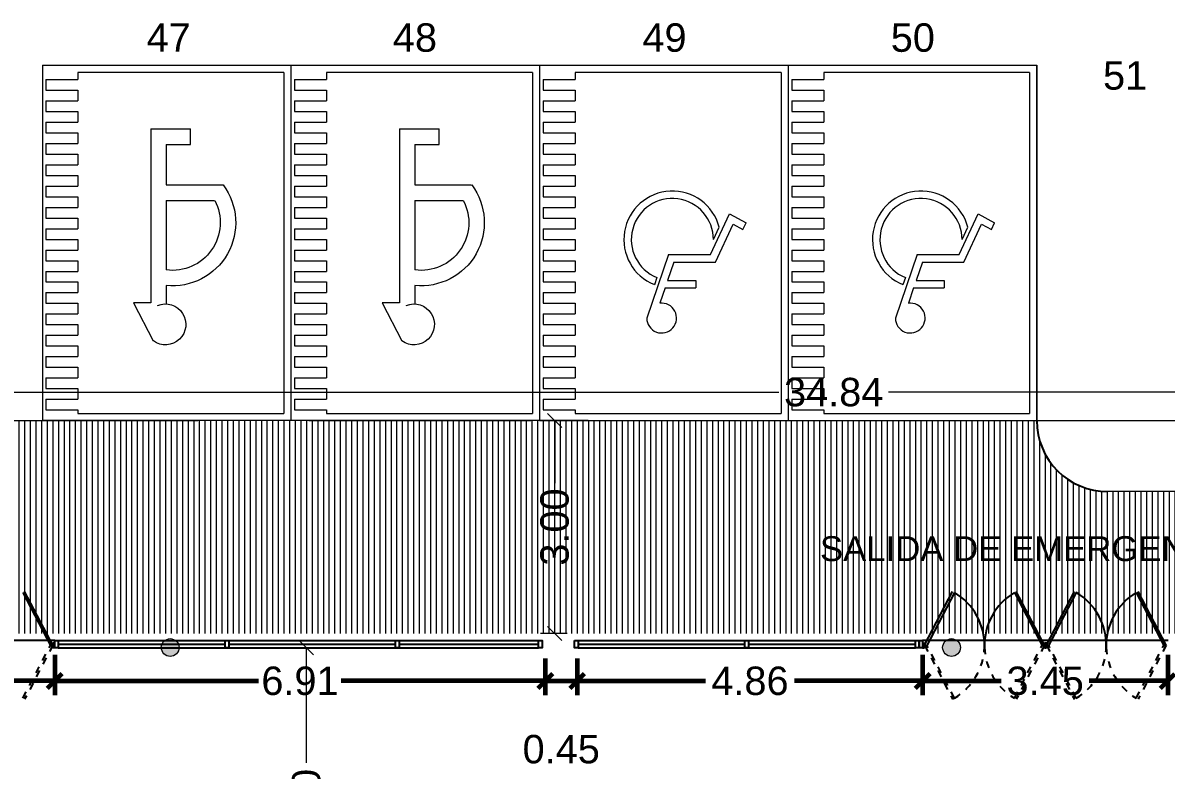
# Model space of a CAD drawing. Header units: inches. Extents: x 2 to 182, y -26 to 193.
# Drawn here: x 26.34 to 42.44, y 96.88 to 107.39 of the extents above; entities that cross this region are included whole.
import ezdxf

# ---------------------------------------------------------------- set-up
doc = ezdxf.new("R2010")
doc.units = ezdxf.units.IN
doc.header["$MEASUREMENT"] = 0
for name, pattern in [('HIDDEN', [0.375, 0.25, -0.125]), ('HIDDEN2', [4.7625, 3.175, -1.5875]), ('LÍNEAS_OCULTAS2', [0.1875, 0.125, -0.0625])]:
    doc.linetypes.add(name, pattern=pattern)
for name, color, linetype, lineweight in [('Est-Acero', 4, 'Continuous', 13), ('L COTAS', 1, 'Continuous', 9), ('L EQUIP', 6, 'Continuous', 9), ('l gris', 9, 'Continuous', 5), ('L PANELES', 136, 'Continuous', 60), ('L PROYEC', 4, 'HIDDEN2', 9)]:
    doc.layers.add(name, color=color, linetype=linetype, lineweight=lineweight)
for name, color, linetype in [('l carpinteria', 3, 'Continuous'), ('L pisos', 8, 'Continuous'), ('l vidrio', 135, 'Continuous'), ('smr acero', 170, 'Continuous')]:
    doc.layers.add(name, color=color, linetype=linetype)
doc.styles.add('2mm para 1.100', font='ARIAL.TTF')
doc.styles.add('3mm para 1.100', font='ARIAL.TTF')
doc.styles.get("Standard").update_dxf_attribs({"font": 'ARIAL.TTF'})
doc.dimstyles.new('cotas 1.100', dxfattribs={"dimscale": 2, "dimtxt": 0.2, "dimasz": 0.1, "dimexe": 0.1, "dimexo": 0.05, "dimgap": 0.05, "dimtad": 0, "dimzin": 0, "dimdsep": 46, "dimtxsty": '2mm para 1.100', "dimblk": 'OBLIQUE', "dimcen": 0.09, "dimclrd": 256, "dimclre": 256, "dimclrt": 256, "dimaunit": 1, "dimadec": 3, "dimazin": 0, "dimtfac": 1, "dimtofl": 0, "dimtmove": 2, "dimatfit": 3, "dimfxl": 0, "dimtolj": 1, "dimtzin": 0, "dimlwd": -1, "dimlwe": -1, "dimarcsym": 0})

# ---------------------------------------------------------------- blocks, each defined once
blk = doc.blocks.new('COCHERA-DISC-flat-2')
at = {"color": 0}
for p, q in [((-3.5, 0), (-3.5, 5)), ((0, 5), (-3.5, 5)), ((0, 0), (0, 5)), ((0, 0), (0, 5)), ((0, 0), (0, 5)), ((-0.5, 4.9), (-3.4, 4.9)), ((-3.4, 0.1), (-3.4, 4.9)), ((-0.5, 4.85), (-0.5, 4.9)), ((-0.05, 4.85), (-0.5, 4.85)), ((-0.05, 4.7), (-0.05, 4.85)), ((-0.05, 4.7), (-0.5, 4.7)), ((-0.5, 4.55), (-0.5, 4.7)), ((-0.05, 4.55), (-0.5, 4.55)), ((-0.05, 4.4), (-0.05, 4.55)), ((-0.05, 4.4), (-0.5, 4.4)), ((-0.5, 4.25), (-0.5, 4.4)), ((-0.05, 4.25), (-0.5, 4.25)), ((-0.05, 4.1), (-0.05, 4.25)), ((-0.05, 4.1), (-0.5, 4.1)), ((-0.5, 3.95), (-0.5, 4.1)), ((-0.05, 3.95), (-0.5, 3.95)), ((-0.05, 3.8), (-0.05, 3.95)), ((-0.05, 3.8), (-0.5, 3.8)), ((-0.5, 3.65), (-0.5, 3.8)), ((-1.817, 2.664), (-1.509, 3.558)), ((-0.05, 3.65), (-0.5, 3.65)), ((-0.05, 3.5), (-0.05, 3.65)), ((-0.05, 3.5), (-0.5, 3.5)), ((-0.5, 3.35), (-0.5, 3.5)), ((-1.767, 3.133), (-1.692, 3.35)), ((-0.05, 3.35), (-0.5, 3.35)), ((-0.05, 3.2), (-0.05, 3.35)), ((-2.198, 3.028), (-2.198, 3.133)), ((-1.767, 3.133), (-2.198, 3.133)), ((-1.65, 2.988), (-1.616, 3.088)), ((-0.05, 3.2), (-0.5, 3.2)), ((-0.5, 3.05), (-0.5, 3.2)), ((-1.803, 3.028), (-2.198, 3.028)), ((-1.892, 2.769), (-1.803, 3.028)), ((-0.05, 3.05), (-0.5, 3.05)), ((-0.05, 2.9), (-0.5, 2.9)), ((-0.5, 2.75), (-0.5, 2.9)), ((-0.05, 2.9), (-0.05, 3.05)), ((-2.475, 2.769), (-2.724, 2.237)), ((-1.892, 2.769), (-2.475, 2.769)), ((-0.05, 2.75), (-0.5, 2.75)), ((-0.05, 2.6), (-0.05, 2.75)), ((-2.408, 2.664), (-2.675, 2.092)), ((-1.817, 2.664), (-2.408, 2.664)), ((-0.05, 2.6), (-0.5, 2.6)), ((-0.5, 2.45), (-0.5, 2.6)), ((-2.448, 2.454), (-2.53, 2.278)), ((-0.05, 2.45), (-0.5, 2.45)), ((-0.05, 2.3), (-0.05, 2.45)), ((-2.863, 2.311), (-2.907, 2.215)), ((-2.724, 2.237), (-2.863, 2.311)), ((-0.05, 2.3), (-0.5, 2.3)), ((-0.5, 2.15), (-0.5, 2.3)), ((-2.675, 2.092), (-2.907, 2.215)), ((-0.05, 2.15), (-0.5, 2.15)), ((-0.05, 2), (-0.05, 2.15)), ((-0.05, 2), (-0.5, 2)), ((-0.5, 1.85), (-0.5, 2)), ((-0.05, 1.85), (-0.5, 1.85)), ((-0.05, 1.7), (-0.05, 1.85)), ((-0.05, 1.7), (-0.5, 1.7)), ((-0.5, 1.55), (-0.5, 1.7)), ((-0.05, 1.55), (-0.5, 1.55)), ((-0.05, 1.4), (-0.05, 1.55)), ((-0.05, 1.4), (-0.5, 1.4)), ((-0.5, 1.25), (-0.5, 1.4)), ((-0.05, 1.25), (-0.5, 1.25)), ((-0.05, 1.1), (-0.05, 1.25)), ((-0.05, 1.1), (-0.5, 1.1)), ((-0.5, 0.95), (-0.5, 1.1)), ((-0.05, 0.95), (-0.5, 0.95)), ((-0.05, 0.8), (-0.05, 0.95)), ((-0.05, 0.8), (-0.5, 0.8)), ((-0.5, 0.65), (-0.5, 0.8)), ((-0.05, 0.65), (-0.5, 0.65)), ((-0.05, 0.5), (-0.05, 0.65)), ((-0.05, 0.5), (-0.5, 0.5)), ((-0.5, 0.35), (-0.5, 0.5)), ((-0.05, 0.35), (-0.5, 0.35)), ((-0.05, 0.35), (-0.5, 0.35)), ((-0.05, 0.2), (-0.05, 0.35)), ((-0.05, 0.2), (-0.5, 0.2)), ((-0.5, 0.1), (-0.5, 0.2)), ((0, 0), (-3.5, 0)), ((-3.4, 0.1), (-0.5, 0.1))]:
    blk.add_line(p, q, dxfattribs=at)
for centre, radius, start, end in [((-1.719, 3.558), 0.21, 0, 277.4565), ((-1.87, 2.453), 0.683, 194.871, 68.1638), ((-1.87, 2.453), 0.578, 179.9015, 67.6476)]:
    blk.add_arc(centre, radius, start, end, dxfattribs=at)
blk = doc.blocks.new('COCHERA-EMB-flat-3')
at = {"layer": 'l gris'}
for p, q in [((-3.5, 5), (-3.5, 0)), ((0, 5), (-3.5, 5)), ((0, 5), (0, 0)), ((-3.4, 4.9), (-3.4, 0.1)), ((-3.4, 4.9), (-0.5, 4.9)), ((-0.5, 4.9), (-0.5, 4.8)), ((-0.05, 4.8), (-0.5, 4.8)), ((-0.05, 4.8), (-0.05, 4.65)), ((-0.05, 4.65), (-0.5, 4.65)), ((-0.05, 4.65), (-0.5, 4.65)), ((-0.5, 4.65), (-0.5, 4.5)), ((-0.05, 4.5), (-0.5, 4.5)), ((-0.05, 4.35), (-0.5, 4.35)), ((-0.5, 4.35), (-0.5, 4.2)), ((-0.05, 4.5), (-0.05, 4.35)), ((-0.05, 4.2), (-0.5, 4.2)), ((-0.05, 4.2), (-0.05, 4.05)), ((-2.085, 3.887), (-2.085, 4.106)), ((-1.526, 4.106), (-2.085, 4.106)), ((-1.526, 4.106), (-1.526, 1.656)), ((-0.05, 4.05), (-0.5, 4.05)), ((-0.5, 4.05), (-0.5, 3.9)), ((-1.745, 3.887), (-2.085, 3.887)), ((-1.745, 3.887), (-1.745, 3.317)), ((-0.05, 3.9), (-0.5, 3.9)), ((-0.05, 3.9), (-0.05, 3.75)), ((-0.05, 3.75), (-0.5, 3.75)), ((-0.5, 3.75), (-0.5, 3.6)), ((-0.05, 3.6), (-0.5, 3.6)), ((-0.05, 3.6), (-0.05, 3.45)), ((-0.05, 3.45), (-0.5, 3.45)), ((-0.5, 3.45), (-0.5, 3.3)), ((-1.745, 3.317), (-2.544, 3.317)), ((-0.05, 3.3), (-0.5, 3.3)), ((-0.05, 3.3), (-0.05, 3.15)), ((-1.745, 3.098), (-2.426, 3.098)), ((-1.745, 3.098), (-1.745, 2.12)), ((-0.05, 3.15), (-0.5, 3.15)), ((-0.5, 3.15), (-0.5, 3)), ((-0.05, 3), (-0.5, 3)), ((-0.05, 3), (-0.05, 2.85)), ((-0.05, 2.85), (-0.5, 2.85)), ((-0.5, 2.85), (-0.5, 2.7)), ((-0.05, 2.7), (-0.5, 2.7)), ((-0.05, 2.7), (-0.05, 2.55)), ((-0.05, 2.55), (-0.5, 2.55)), ((-0.5, 2.55), (-0.5, 2.4)), ((-0.05, 2.4), (-0.5, 2.4)), ((-0.05, 2.4), (-0.05, 2.25)), ((-0.05, 2.25), (-0.5, 2.25)), ((-0.5, 2.25), (-0.5, 2.1)), ((-0.05, 2.1), (-0.5, 2.1)), ((-0.05, 2.1), (-0.05, 1.95)), ((-0.05, 1.95), (-0.5, 1.95)), ((-0.5, 1.95), (-0.5, 1.8)), ((-1.745, 1.901), (-1.745, 1.641)), ((-0.05, 1.8), (-0.5, 1.8)), ((-0.05, 1.8), (-0.05, 1.65)), ((-1.282, 1.656), (-1.562, 1.12)), ((-1.526, 1.656), (-1.282, 1.656)), ((-0.05, 1.65), (-0.5, 1.65)), ((-0.5, 1.65), (-0.5, 1.5)), ((-0.05, 1.5), (-0.5, 1.5)), ((-0.05, 1.5), (-0.05, 1.35)), ((-0.05, 1.35), (-0.5, 1.35)), ((-0.5, 1.35), (-0.5, 1.2)), ((-0.05, 1.2), (-0.5, 1.2)), ((-0.05, 1.2), (-0.05, 1.05)), ((-0.05, 1.05), (-0.5, 1.05)), ((-0.5, 1.05), (-0.5, 0.9)), ((-0.05, 0.9), (-0.5, 0.9)), ((-0.05, 0.9), (-0.05, 0.75)), ((-0.05, 0.75), (-0.5, 0.75)), ((-0.5, 0.75), (-0.5, 0.6)), ((-0.05, 0.6), (-0.5, 0.6)), ((-0.05, 0.6), (-0.05, 0.45)), ((-0.05, 0.45), (-0.5, 0.45)), ((-0.5, 0.45), (-0.5, 0.3)), ((-0.05, 0.3), (-0.5, 0.3)), ((-0.05, 0.3), (-0.05, 0.15)), ((-3.5, 0), (0, 0)), ((-0.5, 0.1), (-3.4, 0.1)), ((-0.05, 0.15), (-0.5, 0.15)), ((-0.5, 0.15), (-0.5, 0.1))]:
    blk.add_line(p, q, dxfattribs=at)
for centre, radius, start, end in [((-1.834, 2.784), 0.888, 143.1471, 275.7426), ((-1.834, 2.784), 0.67, 152.1052, 277.6632), ((-1.732, 1.353), 0.288, 67.8205, 306.0337)]:
    blk.add_arc(centre, radius, start, end, dxfattribs=at)
blk = doc.blocks.new('_Oblique')
at = {"color": 0, "linetype": 'ByBlock', "lineweight": -2}
blk.add_line((-0.5, -0.5), (0.5, 0.5), dxfattribs=at)
blk = doc.blocks.new('*D116')
at = {"layer": 'Defpoints', "color": 0}
for p in [(55.176, 102.194), (20.339, 101.796), (55.176, 101.8)]:
    blk.add_point(p, dxfattribs=at)
at = {"layer": 'L COTAS'}
for p, q in [((20.339, 101.896), (20.339, 102.394)), ((55.176, 101.9), (55.176, 102.394)), ((20.339, 102.194), (36.983, 102.194)), ((55.176, 102.194), (38.531, 102.194))]:
    blk.add_line(p, q, dxfattribs=at)
at = {"layer": 'L COTAS', "xscale": 0.2, "yscale": 0.2, "zscale": 0.2, "rotation": 180}
blk.add_blockref('_Oblique', (20.339, 102.194), dxfattribs=at)
at = {"layer": 'L COTAS', "xscale": 0.2, "yscale": 0.2, "zscale": 0.2}
blk.add_blockref('_Oblique', (55.176, 102.194), dxfattribs=at)
at = {"layer": 'L COTAS', "insert": (37.757, 102.194), "char_height": 0.4, "attachment_point": 5, "style": '2mm para 1.100'}
blk.add_mtext('\\A1;34.84', dxfattribs=at)
blk = doc.blocks.new('*D124')
at = {"layer": 'Defpoints', "color": 0}
for p in [(29.809, 98.598), (30.332, 98.598), (29.809, 94.1)]:
    blk.add_point(p, dxfattribs=at)
at = {"layer": 'L COTAS'}
for p, q in [((29.909, 98.598), (30.532, 98.598)), ((30.332, 98.598), (30.332, 96.976)), ((30.332, 94.1), (30.332, 95.722)), ((29.909, 94.1), (30.532, 94.1))]:
    blk.add_line(p, q, dxfattribs=at)
at = {"layer": 'L COTAS', "xscale": 0.2, "yscale": 0.2, "zscale": 0.2}
for p, rotation in [((30.332, 98.598), 90), ((30.332, 94.1), 270)]:
    blk.add_blockref('_Oblique', p, dxfattribs=dict(at, rotation=rotation))
at = {"layer": 'L COTAS', "insert": (30.332, 96.349), "char_height": 0.4, "attachment_point": 5, "rotation": 90, "style": '2mm para 1.100'}
blk.add_mtext('\\A1;4.50', dxfattribs=at)
blk = doc.blocks.new('*D196')
at = {"layer": 'Defpoints', "color": 0}
for p in [(33.829, 101.796), (34.4, 101.796), (34.103, 98.798)]:
    blk.add_point(p, dxfattribs=at)
at = {"layer": 'L COTAS'}
for p, q in [((34.3, 101.796), (33.629, 101.796)), ((33.829, 101.796), (33.829, 100.916)), ((33.829, 98.798), (33.829, 99.678)), ((34.003, 98.798), (33.629, 98.798))]:
    blk.add_line(p, q, dxfattribs=at)
at = {"layer": 'L COTAS', "xscale": 0.2, "yscale": 0.2, "zscale": 0.2}
for p, rotation in [((33.829, 101.796), 90), ((33.829, 98.798), 270)]:
    blk.add_blockref('_Oblique', p, dxfattribs=dict(at, rotation=rotation))
at = {"layer": 'L COTAS', "insert": (33.829, 100.297), "char_height": 0.4, "attachment_point": 5, "rotation": 90, "style": '2mm para 1.100'}
blk.add_mtext('\\A1;3.00', dxfattribs=at)
blk = doc.blocks.new('*D425')
at = {"layer": 'Defpoints', "color": 0}
for p in [(23.283, 98.548), (26.79, 98.598), (26.79, 98.13)]:
    blk.add_point(p, dxfattribs=at)
at = {"layer": 'L PANELES'}
for p, q in [((23.283, 98.448), (23.283, 97.93)), ((26.79, 98.498), (26.79, 97.93)), ((23.283, 98.13), (24.456, 98.13)), ((26.79, 98.13), (25.617, 98.13))]:
    blk.add_line(p, q, dxfattribs=at)
at = {"layer": 'L PANELES', "xscale": 0.2, "yscale": 0.2, "zscale": 0.2, "rotation": 180}
blk.add_blockref('_Oblique', (23.283, 98.13), dxfattribs=at)
at = {"layer": 'L PANELES', "xscale": 0.2, "yscale": 0.2, "zscale": 0.2}
blk.add_blockref('_Oblique', (26.79, 98.13), dxfattribs=at)
at = {"layer": 'L PANELES', "insert": (25.037, 98.13), "char_height": 0.4, "attachment_point": 5, "style": '2mm para 1.100'}
blk.add_mtext('\\A1;3.51', dxfattribs=at)
blk = doc.blocks.new('*D426')
at = {"layer": 'Defpoints', "color": 0}
for p in [(26.79, 98.598), (33.696, 98.548), (33.696, 98.13)]:
    blk.add_point(p, dxfattribs=at)
at = {"layer": 'L PANELES'}
for p, q in [((26.79, 98.498), (26.79, 97.93)), ((33.696, 98.448), (33.696, 97.93)), ((26.79, 98.13), (29.661, 98.13)), ((33.696, 98.13), (30.825, 98.13))]:
    blk.add_line(p, q, dxfattribs=at)
at = {"layer": 'L PANELES', "xscale": 0.2, "yscale": 0.2, "zscale": 0.2, "rotation": 180}
blk.add_blockref('_Oblique', (26.79, 98.13), dxfattribs=at)
at = {"layer": 'L PANELES', "xscale": 0.2, "yscale": 0.2, "zscale": 0.2}
blk.add_blockref('_Oblique', (33.696, 98.13), dxfattribs=at)
at = {"layer": 'L PANELES', "insert": (30.243, 98.13), "char_height": 0.4, "attachment_point": 5, "style": '2mm para 1.100'}
blk.add_mtext('\\A1;6.91', dxfattribs=at)
blk = doc.blocks.new('*D199')
at = {"layer": 'Defpoints', "color": 0}
for p in [(33.696, 98.548), (34.146, 98.548), (34.146, 98.13)]:
    blk.add_point(p, dxfattribs=at)
at = {"layer": 'L PANELES'}
for p, q in [((33.696, 98.448), (33.696, 97.93)), ((34.146, 98.448), (34.146, 97.93)), ((33.696, 98.13), (34.146, 98.13))]:
    blk.add_line(p, q, dxfattribs=at)
at = {"layer": 'L PANELES', "xscale": 0.2, "yscale": 0.2, "zscale": 0.2, "rotation": 180}
blk.add_blockref('_Oblique', (33.696, 98.13), dxfattribs=at)
at = {"layer": 'L PANELES', "xscale": 0.2, "yscale": 0.2, "zscale": 0.2}
blk.add_blockref('_Oblique', (34.146, 98.13), dxfattribs=at)
at = {"layer": 'L PANELES', "insert": (33.921, 97.168), "char_height": 0.4, "attachment_point": 5, "style": '2mm para 1.100'}
blk.add_mtext('\\A1;0.45', dxfattribs=at)
blk = doc.blocks.new('*D427')
at = {"layer": 'Defpoints', "color": 0}
for p in [(34.146, 98.548), (39.009, 98.598), (39.009, 98.13)]:
    blk.add_point(p, dxfattribs=at)
at = {"layer": 'L PANELES'}
for p, q in [((34.146, 98.448), (34.146, 97.93)), ((39.009, 98.498), (39.009, 97.93)), ((34.146, 98.13), (35.95, 98.13)), ((39.009, 98.13), (37.205, 98.13))]:
    blk.add_line(p, q, dxfattribs=at)
at = {"layer": 'L PANELES', "xscale": 0.2, "yscale": 0.2, "zscale": 0.2, "rotation": 180}
blk.add_blockref('_Oblique', (34.146, 98.13), dxfattribs=at)
at = {"layer": 'L PANELES', "xscale": 0.2, "yscale": 0.2, "zscale": 0.2}
blk.add_blockref('_Oblique', (39.009, 98.13), dxfattribs=at)
at = {"layer": 'L PANELES', "insert": (36.578, 98.13), "char_height": 0.4, "attachment_point": 5, "style": '2mm para 1.100'}
blk.add_mtext('\\A1;4.86', dxfattribs=at)
blk = doc.blocks.new('*D428')
at = {"layer": 'Defpoints', "color": 0}
for p in [(39.009, 98.598), (42.46, 98.598), (42.46, 98.13)]:
    blk.add_point(p, dxfattribs=at)
at = {"layer": 'L PANELES'}
for p, q in [((39.009, 98.498), (39.009, 97.93)), ((42.46, 98.498), (42.46, 97.93)), ((39.009, 98.13), (40.114, 98.13)), ((42.46, 98.13), (41.355, 98.13))]:
    blk.add_line(p, q, dxfattribs=at)
at = {"layer": 'L PANELES', "xscale": 0.2, "yscale": 0.2, "zscale": 0.2, "rotation": 180}
blk.add_blockref('_Oblique', (39.009, 98.13), dxfattribs=at)
at = {"layer": 'L PANELES', "xscale": 0.2, "yscale": 0.2, "zscale": 0.2}
blk.add_blockref('_Oblique', (42.46, 98.13), dxfattribs=at)
at = {"layer": 'L PANELES', "insert": (40.734, 98.13), "char_height": 0.4, "attachment_point": 5, "style": '2mm para 1.100'}
blk.add_mtext('\\A1;3.45', dxfattribs=at)

msp = doc.modelspace()

# ---------------------------------------------------------------- hatches: boundary and pattern name
at = {"layer": 'l gris'}
h = msp.add_hatch(dxfattribs=at)
h.set_pattern_fill('LINE', color=256, scale=0.025, angle=90)
h.set_pattern_definition([(90, (-3797.44121, -724.84161), (-0.079375, 5e-18), [])])
h.paths.add_polyline_path([(11.616, 101.796), (40.616, 101.796), (40.635, 101.601), (40.692, 101.414), (40.785, 101.241), (40.909, 101.089), (41.061, 100.965), (41.234, 100.872), (41.421, 100.815), (41.616, 100.796), (55.377, 100.796), (55.422, 98.798), (20.341, 98.798), (20.341, 100.896), (11.616, 100.896)])
at = {"layer": 'smr acero'}
h = msp.add_hatch(color=256, dxfattribs=at)
h.dxf.hatch_style = 1
h.paths.add_polyline_path([(28.291, 98.601, 1), (28.541, 98.601, 1)])
h = msp.add_hatch(color=256, dxfattribs=at)
h.dxf.hatch_style = 1
h.paths.add_polyline_path([(39.291, 98.601, 1), (39.541, 98.601, 1)])

# ---------------------------------------------------------------- linework, layer by layer
msp.add_arc((41.616, 101.796), 1, 180, 270)
at = {"layer": 'Est-Acero'}
for centre in [(28.416, 98.601), (39.416, 98.601)]:
    msp.add_circle(centre, 0.125, dxfattribs=at)
at = {"layer": 'l carpinteria', "ltscale": 10}
for p, q in [((26.342, 99.375), (26.737, 98.619)), ((26.762, 98.632), (26.367, 99.388)), ((39.037, 98.632), (39.432, 99.388)), ((39.457, 99.375), (39.062, 98.619)), ((40.303, 99.375), (40.698, 98.619)), ((40.723, 98.632), (40.328, 99.388)), ((40.752, 98.632), (41.146, 99.388)), ((41.172, 99.375), (40.777, 98.619)), ((42.017, 99.375), (42.412, 98.619)), ((42.437, 98.632), (42.043, 99.388)), ((26.737, 98.619), (26.762, 98.632)), ((26.79, 98.661), (26.762, 98.661)), ((26.762, 98.661), (26.762, 98.652)), ((26.762, 98.652), (26.762, 98.652)), ((26.762, 98.598), (26.762, 98.623)), ((26.762, 98.623), (26.762, 98.623)), ((26.79, 98.598), (26.762, 98.598)), ((26.768, 98.646), (26.768, 98.656)), ((26.785, 98.656), (26.768, 98.656)), ((26.768, 98.646), (26.768, 98.629)), ((26.768, 98.646), (26.768, 98.646)), ((26.768, 98.604), (26.768, 98.629)), ((26.768, 98.629), (26.768, 98.629)), ((26.785, 98.604), (26.768, 98.604)), ((26.785, 98.656), (26.785, 98.647)), ((26.79, 98.647), (26.785, 98.647)), ((26.79, 98.612), (26.785, 98.612)), ((26.785, 98.604), (26.785, 98.612)), ((26.79, 98.661), (26.79, 98.661)), ((39.009, 98.661), (39.009, 98.661)), ((39.009, 98.661), (39.037, 98.661)), ((39.009, 98.647), (39.014, 98.647)), ((39.009, 98.612), (39.014, 98.612)), ((39.009, 98.598), (39.037, 98.598)), ((39.014, 98.656), (39.014, 98.647)), ((39.014, 98.656), (39.031, 98.656)), ((39.014, 98.604), (39.014, 98.612)), ((39.014, 98.604), (39.031, 98.604)), ((39.031, 98.646), (39.031, 98.656)), ((39.031, 98.646), (39.031, 98.629)), ((39.031, 98.646), (39.031, 98.646)), ((39.031, 98.604), (39.031, 98.629)), ((39.031, 98.629), (39.031, 98.629)), ((39.037, 98.661), (39.037, 98.652)), ((39.037, 98.652), (39.037, 98.652)), ((39.062, 98.619), (39.037, 98.632)), ((39.037, 98.598), (39.037, 98.623)), ((39.037, 98.623), (39.037, 98.623)), ((40.698, 98.619), (40.723, 98.632)), ((40.752, 98.661), (40.723, 98.661)), ((40.723, 98.661), (40.723, 98.652)), ((40.723, 98.661), (40.752, 98.661)), ((40.723, 98.661), (40.723, 98.661)), ((40.723, 98.652), (40.723, 98.652)), ((40.723, 98.647), (40.729, 98.647)), ((40.723, 98.598), (40.723, 98.623)), ((40.723, 98.623), (40.723, 98.623)), ((40.723, 98.612), (40.729, 98.612)), ((40.752, 98.598), (40.723, 98.598)), ((40.723, 98.598), (40.752, 98.598)), ((40.729, 98.646), (40.729, 98.656)), ((40.746, 98.656), (40.729, 98.656)), ((40.729, 98.656), (40.746, 98.656)), ((40.729, 98.656), (40.729, 98.647)), ((40.729, 98.646), (40.729, 98.629)), ((40.729, 98.646), (40.729, 98.646)), ((40.729, 98.604), (40.729, 98.629)), ((40.729, 98.629), (40.729, 98.629)), ((40.729, 98.604), (40.729, 98.612)), ((40.746, 98.604), (40.729, 98.604)), ((40.729, 98.604), (40.746, 98.604)), ((40.746, 98.656), (40.746, 98.647)), ((40.746, 98.646), (40.746, 98.656)), ((40.752, 98.647), (40.746, 98.647)), ((40.746, 98.646), (40.746, 98.646)), ((40.746, 98.646), (40.746, 98.629)), ((40.746, 98.629), (40.746, 98.629)), ((40.746, 98.604), (40.746, 98.629)), ((40.752, 98.612), (40.746, 98.612)), ((40.746, 98.604), (40.746, 98.612)), ((40.751, 98.661), (40.752, 98.661)), ((40.752, 98.661), (40.752, 98.652)), ((40.752, 98.652), (40.752, 98.652)), ((40.777, 98.619), (40.752, 98.632)), ((40.752, 98.623), (40.752, 98.623)), ((40.752, 98.598), (40.752, 98.623)), ((42.412, 98.619), (42.437, 98.632))]:
    msp.add_line(p, q, dxfattribs=at)
at = {"layer": 'l carpinteria', "linetype": 'HIDDEN', "ltscale": 0.4}
for p, q in [((26.342, 97.888), (26.73, 98.632)), ((26.762, 98.632), (26.367, 97.875)), ((39.037, 98.632), (39.432, 97.875)), ((39.457, 97.888), (39.069, 98.632)), ((40.303, 97.888), (40.691, 98.632)), ((40.723, 98.632), (40.328, 97.875)), ((40.752, 98.632), (41.146, 97.875)), ((41.172, 97.888), (40.784, 98.632)), ((42.017, 97.888), (42.405, 98.632)), ((42.437, 98.632), (42.043, 97.875))]:
    msp.add_line(p, q, dxfattribs=at)
at = {"layer": 'l carpinteria', "linetype": 'HIDDEN', "ltscale": 0.3}
msp.add_line((39.457, 97.888), (39.432, 97.875), dxfattribs=at)
at = {"layer": 'l carpinteria', "ltscale": 10}
for points in [[(26.79, 98.698), (26.84, 98.698), (26.84, 98.598), (26.79, 98.598)], [(29.19, 98.698), (29.24, 98.698), (29.24, 98.598), (29.19, 98.598)], [(31.59, 98.698), (31.64, 98.698), (31.64, 98.598), (31.59, 98.598)], [(33.603, 98.698), (33.653, 98.698), (33.653, 98.598), (33.603, 98.598)], [(34.108, 98.698), (34.158, 98.698), (34.158, 98.598), (34.108, 98.598)], [(36.508, 98.698), (36.558, 98.698), (36.558, 98.598), (36.508, 98.598)], [(38.909, 98.698), (38.959, 98.698), (38.959, 98.598), (38.909, 98.598)], [(38.959, 98.698), (39.009, 98.698), (39.009, 98.598), (38.959, 98.598)]]:
    msp.add_lwpolyline(points, close=True, dxfattribs=at)
for centre, start, end in [((39.015, 98.632), 358.2799, 59.2672), ((40.745, 98.632), 120.7328, 181.7201), ((40.73, 98.632), 358.2799, 59.2672), ((42.459, 98.632), 120.7328, 181.7201)]:
    msp.add_arc(centre, 0.865, start, end, dxfattribs=at)
at = {"layer": 'l carpinteria', "linetype": 'HIDDEN', "ltscale": 0.4}
for centre, start, end in [((39.015, 98.632), 300.7328, 358.222), ((40.745, 98.632), 181.778, 239.2672), ((40.73, 98.632), 300.7328, 358.222), ((42.459, 98.632), 181.778, 239.2672)]:
    msp.add_arc(centre, 0.865, start, end, dxfattribs=at)
at = {"layer": 'l carpinteria', "ltscale": 10}
for points in [[(26.768, 98.656), (26.762, 98.661), (26.768, 98.646), (26.762, 98.652)], [(26.785, 98.656), (26.79, 98.661), (26.768, 98.656), (26.762, 98.661)], [(26.768, 98.646), (26.762, 98.652), (26.768, 98.629), (26.762, 98.623)], [(26.768, 98.646), (26.762, 98.652), (26.768, 98.646), (26.762, 98.652)], [(26.768, 98.629), (26.762, 98.623), (26.768, 98.604), (26.762, 98.598)], [(26.768, 98.629), (26.762, 98.623), (26.768, 98.629), (26.762, 98.623)], [(26.768, 98.604), (26.762, 98.598), (26.785, 98.604), (26.79, 98.598)], [(26.785, 98.647), (26.79, 98.647), (26.785, 98.656), (26.79, 98.661)], [(26.785, 98.604), (26.79, 98.598), (26.785, 98.612), (26.79, 98.612)], [(39.014, 98.647), (39.009, 98.647), (39.014, 98.656), (39.009, 98.661)], [(39.014, 98.656), (39.009, 98.661), (39.031, 98.656), (39.037, 98.661)], [(39.014, 98.604), (39.009, 98.598), (39.014, 98.612), (39.009, 98.612)], [(39.031, 98.604), (39.037, 98.598), (39.014, 98.604), (39.009, 98.598)], [(39.031, 98.656), (39.037, 98.661), (39.031, 98.646), (39.037, 98.652)], [(39.031, 98.646), (39.037, 98.652), (39.031, 98.629), (39.037, 98.623)], [(39.031, 98.646), (39.037, 98.652), (39.031, 98.646), (39.037, 98.652)], [(39.031, 98.629), (39.037, 98.623), (39.031, 98.604), (39.037, 98.598)], [(39.031, 98.629), (39.037, 98.623), (39.031, 98.629), (39.037, 98.623)], [(40.729, 98.656), (40.723, 98.661), (40.729, 98.646), (40.723, 98.652)], [(40.746, 98.656), (40.752, 98.661), (40.729, 98.656), (40.723, 98.661)], [(40.729, 98.656), (40.723, 98.661), (40.746, 98.656), (40.752, 98.661)], [(40.729, 98.647), (40.723, 98.647), (40.729, 98.656), (40.723, 98.661)], [(40.729, 98.646), (40.723, 98.652), (40.729, 98.629), (40.723, 98.623)], [(40.729, 98.646), (40.723, 98.652), (40.729, 98.646), (40.723, 98.652)], [(40.729, 98.629), (40.723, 98.623), (40.729, 98.604), (40.723, 98.598)], [(40.729, 98.629), (40.723, 98.623), (40.729, 98.629), (40.723, 98.623)], [(40.729, 98.604), (40.723, 98.598), (40.729, 98.612), (40.723, 98.612)], [(40.729, 98.604), (40.723, 98.598), (40.746, 98.604), (40.752, 98.598)], [(40.746, 98.604), (40.752, 98.598), (40.729, 98.604), (40.723, 98.598)], [(40.746, 98.647), (40.752, 98.647), (40.746, 98.656), (40.752, 98.661)], [(40.746, 98.656), (40.752, 98.661), (40.746, 98.646), (40.752, 98.652)], [(40.746, 98.646), (40.752, 98.652), (40.746, 98.646), (40.752, 98.652)], [(40.746, 98.646), (40.752, 98.652), (40.746, 98.629), (40.752, 98.623)], [(40.746, 98.629), (40.752, 98.623), (40.746, 98.629), (40.752, 98.623)], [(40.746, 98.629), (40.752, 98.623), (40.746, 98.604), (40.752, 98.598)], [(40.746, 98.604), (40.752, 98.598), (40.746, 98.612), (40.752, 98.612)]]:
    msp.add_solid(points, dxfattribs=at)
at = {"layer": 'l gris'}
for p, q in [((26.616, 106.796), (26.616, 101.796)), ((40.616, 106.796), (40.616, 101.796))]:
    msp.add_line(p, q, dxfattribs=at)
for points in [[(40.616, 101.796), (40.616, 106.796)], [(55.377, 100.796), (41.616, 100.796)]]:
    msp.add_lwpolyline(points, dxfattribs=at)
at = {"layer": 'L pisos'}
for p, q in [((26.79, 98.698), (23.333, 98.698)), ((42.466, 98.698), (39.009, 98.698))]:
    msp.add_line(p, q, dxfattribs=at)
at = {"layer": 'L PROYEC', "linetype": 'LÍNEAS_OCULTAS2', "ltscale": 25}
msp.add_line((11.616, 101.796), (55.377, 101.796), dxfattribs=at)
at = {"layer": 'l vidrio'}
for p, q in [((26.84, 98.698), (33.603, 98.698)), ((34.159, 98.698), (38.909, 98.698)), ((26.84, 98.648), (29.19, 98.648)), ((26.84, 98.598), (33.603, 98.598)), ((29.24, 98.648), (31.59, 98.648)), ((31.64, 98.648), (33.603, 98.648)), ((34.159, 98.648), (36.509, 98.648)), ((34.159, 98.598), (38.909, 98.598)), ((36.559, 98.648), (38.909, 98.648))]:
    msp.add_line(p, q, dxfattribs=at)

# ---------------------------------------------------------------- block references
at = {"layer": 'l gris', "xscale": -1}
for p in [(26.616, 101.796), (30.116, 101.796)]:
    msp.add_blockref('COCHERA-EMB-flat-3', p, dxfattribs=at)
at = {"layer": 'l gris', "rotation": 180}
for p in [(33.616, 106.796), (37.116, 106.796)]:
    msp.add_blockref('COCHERA-DISC-flat-2', p, dxfattribs=at)

# ---------------------------------------------------------------- texts
at = {"layer": 'L EQUIP', "linetype": 'ByBlock', "ltscale": 0.01, "insert": (37.564, 100.168), "char_height": 0.35, "width": 6.39684, "attachment_point": 1}
msp.add_mtext('SALIDA DE EMERGENCIA', dxfattribs=at)
at = {"layer": 'l gris', "style": '3mm para 1.100'}
for s, p in [('47', (28.084, 106.986)), ('48', (31.551, 106.986)), ('49', (35.065, 106.986)), ('50', (38.561, 106.986)), ('51', (41.549, 106.453))]:
    msp.add_text(s, height=0.4, rotation=0.1222, dxfattribs=at).set_placement(p)

# ---------------------------------------------------------------- dimensions: what is measured, and where the dimension line sits
at = {"layer": 'L COTAS'}
dim = msp.add_linear_dim(base=(55.176, 102.194), p1=(20.339, 101.796), p2=(55.176, 101.8), dimstyle='cotas 1.100', override={"dimfxl": 0.1, "dimarcsym": 1}, dxfattribs=at)
dim.commit()
dim.dimension.update_dxf_attribs({"geometry": '*D116', "text_midpoint": (37.757, 102.194)})
for base, p1, p2, picture, middle in [((33.829, 101.796), (34.103, 98.798), (34.4, 101.796), '*D196', (33.829, 100.297)), ((30.332, 98.598), (29.809, 94.1), (29.809, 98.598), '*D124', (30.332, 96.349))]:
    dim = msp.add_linear_dim(base=base, p1=p1, p2=p2, angle=90, dimstyle='cotas 1.100', override={"dimfxl": 0.1, "dimarcsym": 1}, dxfattribs=at)
    dim.commit()
    dim.dimension.update_dxf_attribs({"geometry": picture, "text_midpoint": middle})
at = {"layer": 'L PANELES'}
for base, p1, p2, picture, middle in [((26.79, 98.13), (23.283, 98.548), (26.79, 98.598), '*D425', (25.037, 98.13)), ((33.696, 98.13), (26.79, 98.598), (33.696, 98.548), '*D426', (30.243, 98.13)), ((34.146, 98.13), (33.696, 98.548), (34.146, 98.548), '*D199', (33.921, 97.168)), ((39.009, 98.13), (34.146, 98.548), (39.009, 98.598), '*D427', (36.578, 98.13)), ((42.46, 98.13), (39.009, 98.598), (42.46, 98.598), '*D428', (40.734, 98.13))]:
    dim = msp.add_linear_dim(base=base, p1=p1, p2=p2, dimstyle='cotas 1.100', override={"dimarcsym": 1}, dxfattribs=at)
    dim.commit()
    dim.dimension.update_dxf_attribs({"geometry": picture, "text_midpoint": middle})

doc.saveas('drawing.dxf')
